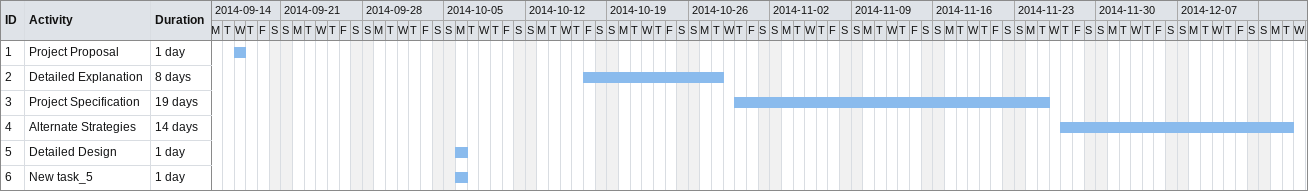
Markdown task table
| ID | Task | Duration | Start | Finish |
|---|---|---|---|---|
| 1 | Project Proposal | 1d | 2014-09-17 | 2014-09-17 |
| 2 | Detailed Explanation | 8d | 2014-10-17 | 2014-10-28 |
| 3 | Project Specification | 19d | 2014-10-30 | 2014-11-25 |
| 4 | Alternate Strategies | 14d | 2014-11-27 | 2014-12-16 |
| 5 | Detailed Design | 1d | 2014-10-06 | 2014-10-06 |
| 6 | New task_5 | 1d | 2014-10-06 | 2014-10-06 |
